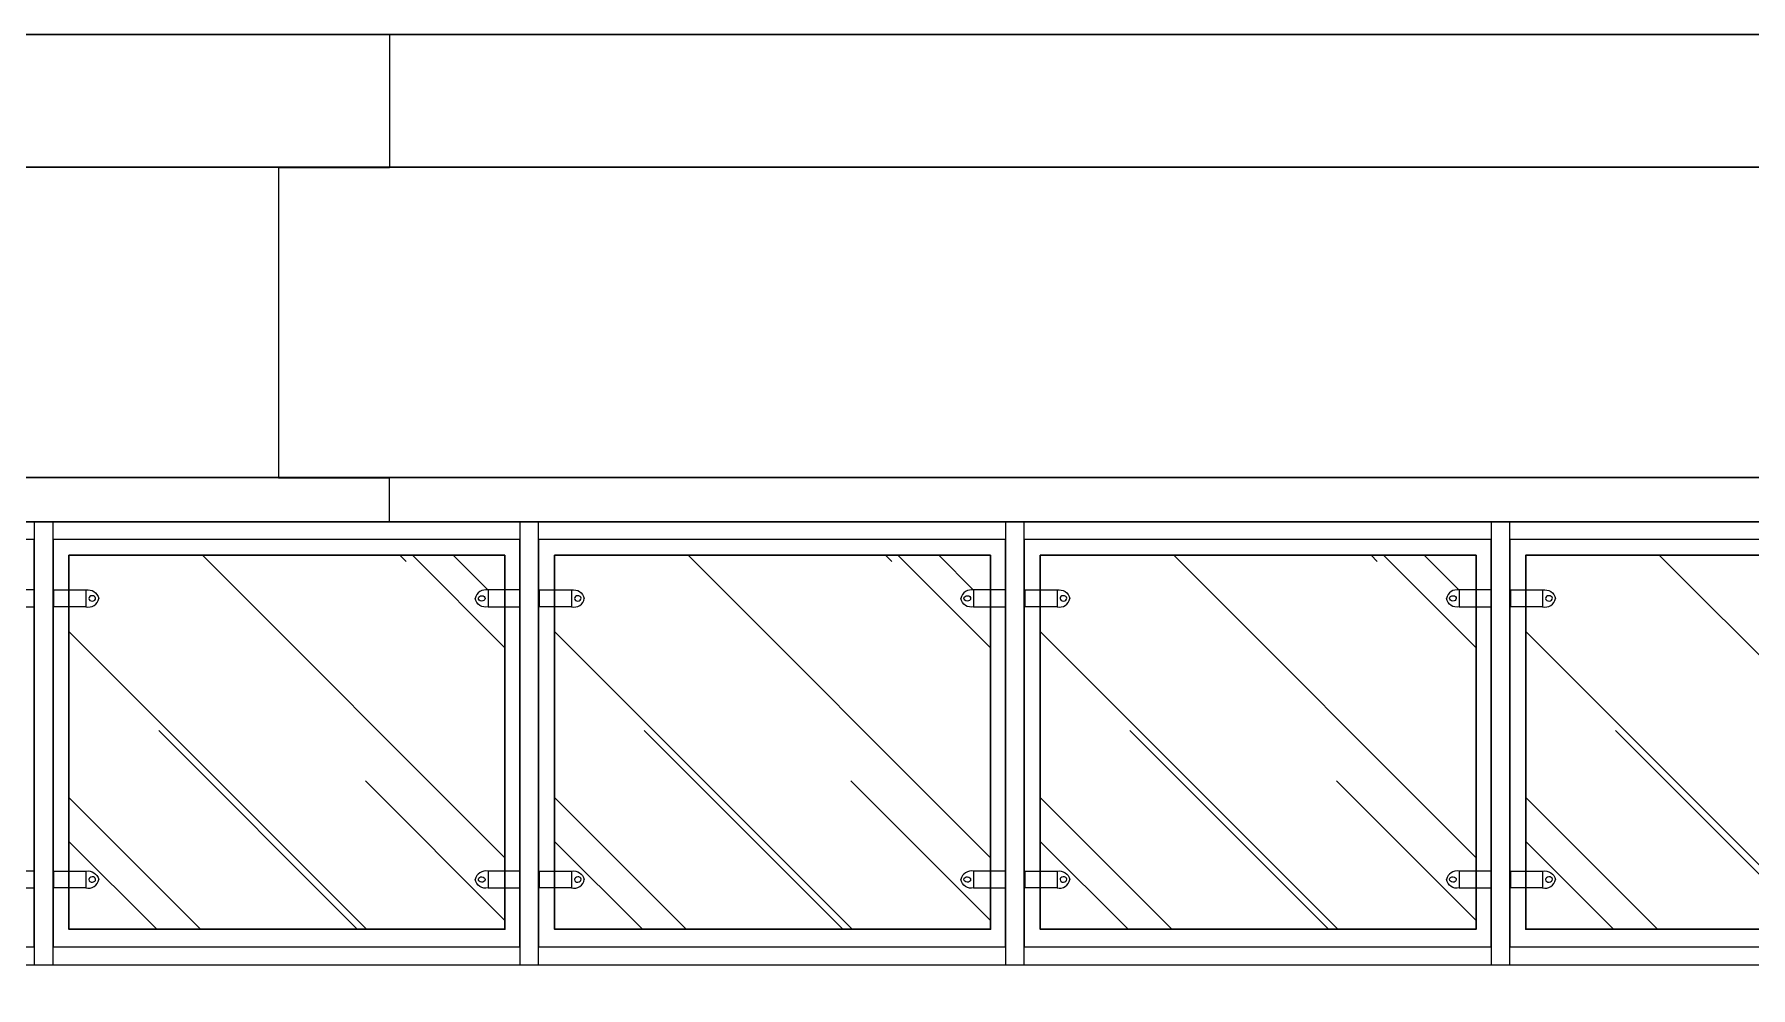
# Model space of a CAD drawing. Header units: inches. Extents: x 249 to 1192, y -18 to 440.
# Drawn here: x 623.605 to 627.481, y 266.196 to 268.348 of the extents above; entities that cross this region are included whole.
import ezdxf

# ---------------------------------------------------------------- set-up
doc = ezdxf.new("R2010")
doc.units = ezdxf.units.IN
doc.header["$MEASUREMENT"] = 0
for name, color, linetype, lineweight in [('BALOK', 3, 'Continuous', 20), ('BESI', 201, 'Continuous', 0), ('KACA', 141, 'Continuous', 30), ('KUSEN', 16, 'Continuous', 15)]:
    doc.layers.add(name, color=color, linetype=linetype, lineweight=lineweight)
doc.layers.add('KOLOM', color=5, linetype='Continuous')

# ---------------------------------------------------------------- blocks, each defined once
blk = doc.blocks.new('tampak depan')
at = {"layer": 'KACA'}
h = blk.add_hatch(dxfattribs=at)
h.set_pattern_fill('AR-RROOF', color=256, scale=0.5, angle=45, style=0)
h.set_pattern_definition([(135, (810.46235, 361.98006), (-0.424264, 1.1313708), [7.5, -1, 2.5, -0.5]), (135, (810.1689, 362.62706), (0.8237794, 0.1166726), [1.5, -0.165, 3, -0.375]), (135, (810.5861, 362.45735), (-1.6015969, 2.0753584), [4, -0.7, 2, -0.5])])
h.paths.add_polyline_path([(709.3735, 341.1569), (709.3735, 341.2501), (709.4116, 341.2501, 0.422264), (709.4407, 341.2692, 0.394019), (709.4116, 341.2884), (709.3735, 341.2884), (709.3735, 341.8845), (709.4116, 341.8845, 0.422264), (709.4407, 341.9037, 0.394019), (709.4116, 341.9229), (709.3735, 341.9229), (709.3735, 342.0012), (710.3578, 342.0012), (710.3578, 341.9229), (710.3197, 341.9229, 0.394019), (710.2907, 341.9037, 0.422264), (710.3197, 341.8845), (710.3578, 341.8845), (710.3578, 341.2884), (710.3197, 341.2884, 0.394019), (710.2907, 341.2692, 0.422264), (710.3197, 341.2501), (710.3578, 341.2501), (710.3578, 341.1569)])
h = blk.add_hatch(dxfattribs=at)
h.set_pattern_fill('AR-RROOF', color=256, scale=0.5, angle=45, style=0)
h.set_pattern_definition([(135, (811.55875, 361.98006), (-0.424264, 1.1313708), [7.5, -1, 2.5, -0.5]), (135, (811.2653, 362.62706), (0.8237794, 0.1166726), [1.5, -0.165, 3, -0.375]), (135, (811.6825, 362.45735), (-1.6015969, 2.0753584), [4, -0.7, 2, -0.5])])
h.paths.add_polyline_path([(710.4699, 341.1569), (710.4699, 341.2501), (710.508, 341.2501, 0.422264), (710.5371, 341.2692, 0.394019), (710.508, 341.2884), (710.4699, 341.2884), (710.4699, 341.8845), (710.508, 341.8845, 0.422264), (710.5371, 341.9037, 0.394019), (710.508, 341.9229), (710.4699, 341.9229), (710.4699, 342.0012), (711.4542, 342.0012), (711.4542, 341.9229), (711.4161, 341.9229, 0.394019), (711.3871, 341.9037, 0.422264), (711.4161, 341.8845), (711.4542, 341.8845), (711.4542, 341.2884), (711.4161, 341.2884, 0.394019), (711.3871, 341.2692, 0.422264), (711.4161, 341.2501), (711.4542, 341.2501), (711.4542, 341.1569)])
h = blk.add_hatch(dxfattribs=at)
h.set_pattern_fill('AR-RROOF', color=256, scale=0.5, angle=45, style=0)
h.set_pattern_definition([(135, (812.65514, 361.98006), (-0.424264, 1.1313708), [7.5, -1, 2.5, -0.5]), (135, (812.3617, 362.62706), (0.8237794, 0.1166726), [1.5, -0.165, 3, -0.375]), (135, (812.7789, 362.45735), (-1.6015969, 2.0753584), [4, -0.7, 2, -0.5])])
h.paths.add_polyline_path([(711.5663, 341.1569), (711.5663, 341.2501), (711.6044, 341.2501, 0.422264), (711.6334, 341.2692, 0.394019), (711.6044, 341.2884), (711.5663, 341.2884), (711.5663, 341.8845), (711.6044, 341.8845, 0.422264), (711.6334, 341.9037, 0.394019), (711.6044, 341.9229), (711.5663, 341.9229), (711.5663, 342.0012), (712.5506, 342.0012), (712.5506, 341.9229), (712.5125, 341.9229, 0.394019), (712.4835, 341.9037, 0.422264), (712.5125, 341.8845), (712.5506, 341.8845), (712.5506, 341.2884), (712.5125, 341.2884, 0.394019), (712.4835, 341.2692, 0.422264), (712.5125, 341.2501), (712.5506, 341.2501), (712.5506, 341.1569)])
h = blk.add_hatch(dxfattribs=at)
h.set_pattern_fill('AR-RROOF', color=256, scale=0.5, angle=45, style=0)
h.set_pattern_definition([(135, (813.75154, 361.98006), (-0.424264, 1.1313708), [7.5, -1, 2.5, -0.5]), (135, (813.4581, 362.62706), (0.8237794, 0.1166726), [1.5, -0.165, 3, -0.375]), (135, (813.87528, 362.45735), (-1.6015969, 2.0753584), [4, -0.7, 2, -0.5])])
h.paths.add_polyline_path([(712.6627, 341.1569), (712.6627, 341.2501), (712.7008, 341.2501, 0.422264), (712.7298, 341.2692, 0.394019), (712.7008, 341.2884), (712.6627, 341.2884), (712.6627, 341.8845), (712.7008, 341.8845, 0.422264), (712.7298, 341.9037, 0.394019), (712.7008, 341.9229), (712.6627, 341.9229), (712.6627, 342.0012), (713.647, 342.0012), (713.647, 341.9229), (713.6089, 341.9229, 0.394019), (713.5799, 341.9037, 0.422264), (713.6089, 341.8845), (713.647, 341.8845), (713.647, 341.2884), (713.6089, 341.2884, 0.394019), (713.5799, 341.2692, 0.422264), (713.6089, 341.2501), (713.647, 341.2501), (713.647, 341.1569)])
at = {"layer": 'BALOK'}
for points in [[(724.4479, 343.1769), (681.9979, 343.1769), (681.9979, 342.8769), (724.4479, 342.8769)], [(726.1974, 342.8769), (681.9979, 342.8769), (681.9979, 343.1769), (726.1974, 343.1769)], [(682.2479, 342.1769), (725.9474, 342.1769), (725.9474, 342.8769), (682.2479, 342.8769)], [(681.9979, 342.0769), (726.1974, 342.0769), (726.1974, 342.1769), (681.9979, 342.1769)], [(708.5966, 341.0769), (723.2269, 341.0769), (723.187, 340.9769), (708.5966, 340.9769)]]:
    blk.add_lwpolyline(points, close=True, dxfattribs=at)
blk.add_lwpolyline([(710.097, 343.1759), (710.0969, 342.8759), (709.8469, 342.8759), (709.8468, 342.1759), (710.0968, 342.1759), (710.0968, 342.0759)], dxfattribs=at)
at = {"layer": 'BESI'}
for points in [[(709.2953, 341.9229), (709.2233, 341.9229), (709.2233, 341.8845), (709.2953, 341.8845)], [(709.3396, 341.9229), (709.4116, 341.9229), (709.4116, 341.8845), (709.3396, 341.8845)], [(710.3917, 341.9229), (710.3197, 341.9229), (710.3197, 341.8845), (710.3917, 341.8845)], [(710.436, 341.9229), (710.508, 341.9229), (710.508, 341.8845), (710.436, 341.8845)], [(711.4881, 341.9229), (711.4161, 341.9229), (711.4161, 341.8845), (711.4881, 341.8845)], [(711.5324, 341.9229), (711.6044, 341.9229), (711.6044, 341.8845), (711.5324, 341.8845)], [(712.5845, 341.9229), (712.5125, 341.9229), (712.5125, 341.8845), (712.5845, 341.8845)], [(712.6288, 341.9229), (712.7008, 341.9229), (712.7008, 341.8845), (712.6288, 341.8845)], [(709.2953, 341.2884), (709.2233, 341.2884), (709.2233, 341.2501), (709.2953, 341.2501)], [(709.3396, 341.2884), (709.4116, 341.2884), (709.4116, 341.2501), (709.3396, 341.2501)], [(710.3917, 341.2884), (710.3197, 341.2884), (710.3197, 341.2501), (710.3917, 341.2501)], [(710.436, 341.2884), (710.508, 341.2884), (710.508, 341.2501), (710.436, 341.2501)], [(711.4881, 341.2884), (711.4161, 341.2884), (711.4161, 341.2501), (711.4881, 341.2501)], [(711.5324, 341.2884), (711.6044, 341.2884), (711.6044, 341.2501), (711.5324, 341.2501)], [(712.5845, 341.2884), (712.5125, 341.2884), (712.5125, 341.2501), (712.5845, 341.2501)], [(712.6288, 341.2884), (712.7008, 341.2884), (712.7008, 341.2501), (712.6288, 341.2501)]]:
    blk.add_lwpolyline(points, close=True, dxfattribs=at)
for points in [[(709.4116, 341.9229, -0.394019), (709.4407, 341.9037, 0.787765)], [(710.3197, 341.9229, 0.394019), (710.2907, 341.9037, -0.787765)], [(710.508, 341.9229, -0.394019), (710.5371, 341.9037, 0.787765)], [(711.4161, 341.9229, 0.394019), (711.3871, 341.9037, -0.787765)], [(711.6044, 341.9229, -0.394019), (711.6334, 341.9037, 0.787765)], [(712.5125, 341.9229, 0.394019), (712.4835, 341.9037, -0.787765)], [(712.7008, 341.9229, -0.394019), (712.7298, 341.9037, 0.787765)], [(709.4116, 341.8845, 0.422264), (709.4407, 341.9037, -10.612517)], [(710.3197, 341.8845, -0.422264), (710.2907, 341.9037, 10.612517)], [(710.508, 341.8845, 0.422264), (710.5371, 341.9037, -10.612517)], [(711.4161, 341.8845, -0.422264), (711.3871, 341.9037, 10.612517)], [(711.6044, 341.8845, 0.422264), (711.6334, 341.9037, -10.612517)], [(712.5125, 341.8845, -0.422264), (712.4835, 341.9037, 10.612517)], [(712.7008, 341.8845, 0.422264), (712.7298, 341.9037, -10.612517)], [(709.4116, 341.2884, -0.394019), (709.4407, 341.2692, 0.787765)], [(710.3197, 341.2884, 0.394019), (710.2907, 341.2692, -0.787765)], [(710.508, 341.2884, -0.394019), (710.5371, 341.2692, 0.787765)], [(711.4161, 341.2884, 0.394019), (711.3871, 341.2692, -0.787765)], [(711.6044, 341.2884, -0.394019), (711.6334, 341.2692, 0.787765)], [(712.5125, 341.2884, 0.394019), (712.4835, 341.2692, -0.787765)], [(712.7008, 341.2884, -0.394019), (712.7298, 341.2692, 0.787765)], [(709.4116, 341.2501, 0.422264), (709.4407, 341.2692, -10.612517)], [(710.3197, 341.2501, -0.422264), (710.2907, 341.2692, 10.612517)], [(710.508, 341.2501, 0.422264), (710.5371, 341.2692, -10.612517)], [(711.4161, 341.2501, -0.422264), (711.3871, 341.2692, 10.612517)], [(711.6044, 341.2501, 0.422264), (711.6334, 341.2692, -10.612517)], [(712.5125, 341.2501, -0.422264), (712.4835, 341.2692, 10.612517)], [(712.7008, 341.2501, 0.422264), (712.7298, 341.2692, -10.612517)]]:
    blk.add_lwpolyline(points, format="xyb", dxfattribs=at)
at = {"layer": 'BESI', "extrusion": (0, 0, -1)}
for centre in [(709.426, 341.9038), (710.5224, 341.9038), (711.6188, 341.9038), (712.7152, 341.9038), (709.426, 341.2693), (710.5224, 341.2693), (711.6188, 341.2693), (712.7152, 341.2693)]:
    blk.add_ellipse(centre, major_axis=(0.00758, 0.0004), ratio=0.795187, dxfattribs=at)
at = {"layer": 'BESI'}
for centre in [(710.3054, 341.9038), (711.4018, 341.9038), (712.4982, 341.9038), (710.3054, 341.2693), (711.4018, 341.2693), (712.4982, 341.2693)]:
    blk.add_ellipse(centre, major_axis=(-0.00758, 0.0004), ratio=0.795187, dxfattribs=at)
at = {"layer": 'KACA'}
for points in [[(710.3578, 342.0012), (709.3735, 342.0012), (709.3735, 341.1569), (710.3578, 341.1569)], [(711.4542, 342.0012), (710.4699, 342.0012), (710.4699, 341.1569), (711.4542, 341.1569)], [(712.5506, 342.0012), (711.5663, 342.0012), (711.5663, 341.1569), (712.5506, 341.1569)], [(713.647, 342.0012), (712.6627, 342.0012), (712.6627, 341.1569), (713.647, 341.1569)]]:
    blk.add_lwpolyline(points, close=True, dxfattribs=at)
at = {"layer": 'KUSEN'}
for points in [[(708.5966, 341.0769), (709.3375, 341.0769), (709.3375, 342.0769), (708.5966, 342.0769)], [(708.5966, 341.1169), (709.2953, 341.1169), (709.2953, 342.0369), (708.5966, 342.0369)]]:
    blk.add_lwpolyline(points, dxfattribs=at)
for points in [[(710.4339, 342.0769), (709.2953, 342.0769), (709.2953, 341.0769), (710.4339, 341.0769)], [(711.5303, 342.0769), (710.3917, 342.0769), (710.3917, 341.0769), (711.5303, 341.0769)], [(712.6267, 342.0769), (711.4881, 342.0769), (711.4881, 341.0769), (712.6267, 341.0769)], [(713.7231, 342.0769), (712.5845, 342.0769), (712.5845, 341.0769), (713.7231, 341.0769)], [(709.3375, 341.1169), (710.3917, 341.1169), (710.3917, 342.0369), (709.3375, 342.0369)], [(710.4339, 341.1169), (711.4881, 341.1169), (711.4881, 342.0369), (710.4339, 342.0369)], [(711.5303, 341.1169), (712.5845, 341.1169), (712.5845, 342.0369), (711.5303, 342.0369)], [(712.6267, 341.1169), (713.6809, 341.1169), (713.6809, 342.0369), (712.6267, 342.0369)]]:
    blk.add_lwpolyline(points, close=True, dxfattribs=at)

msp = doc.modelspace()

# ---------------------------------------------------------------- block references
at = {"layer": 'KOLOM'}
msp.add_blockref('tampak depan', (-85.6899, -74.829), dxfattribs=at)

doc.saveas('drawing.dxf')
